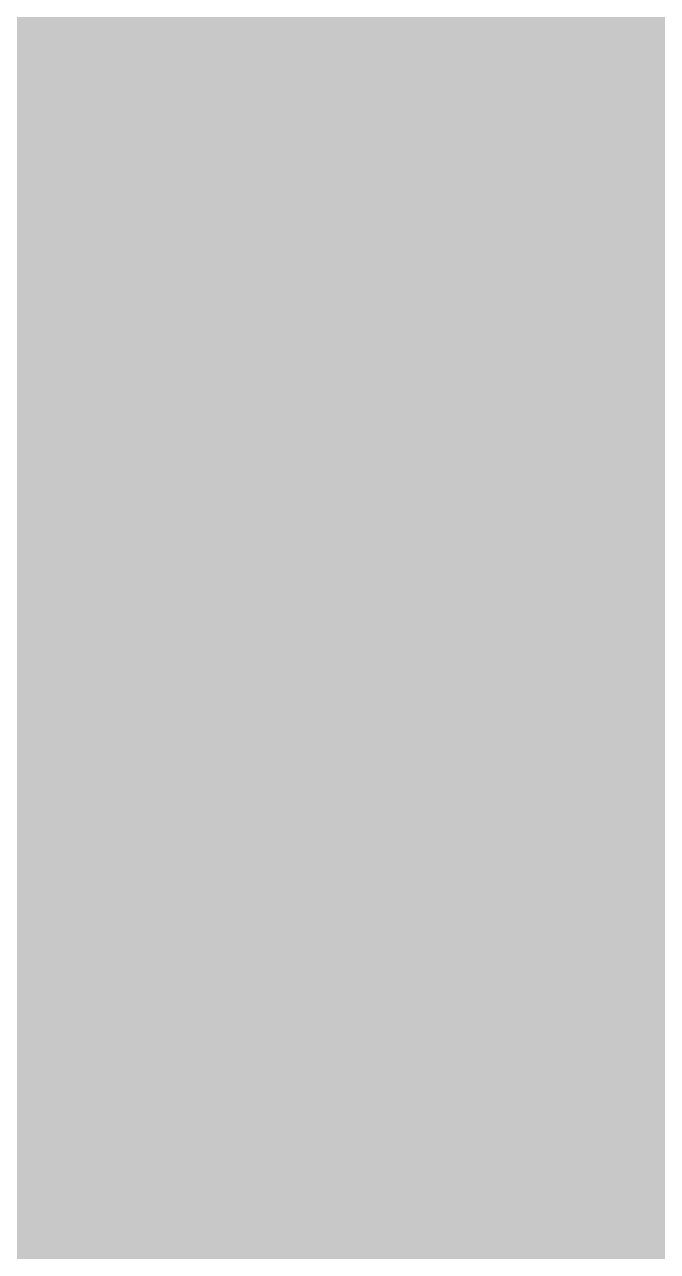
# Model space of a CAD drawing. Header units: inches. Extents: x -4110 to -1807, y 11006 to 12281.
# Drawn here: x -3827.62 to -3825.316, y 11088.19 to 11092.658 of the extents above; entities that cross this region are included whole.
import ezdxf

# ---------------------------------------------------------------- set-up
doc = ezdxf.new("R2010")
doc.units = ezdxf.units.IN
doc.header["$MEASUREMENT"] = 0
doc.layers.add('0-1', color=7, linetype='Continuous', lineweight=5)
doc.layers.add('A-WALL-PATT-1', color=253, linetype='Continuous', lineweight=9)

# ---------------------------------------------------------------- blocks, each defined once
blk = doc.blocks.new('CTR - 1st Phase - Shell_rvt-1-ENLARGED RCP - 1ST FLOOR PLAN - EAST')
at = {"layer": 'A-WALL-PATT-1'}
h = blk.add_hatch(dxfattribs=at)
h.set_pattern_fill('FP_1', color=256, style=0, pattern_type=2)
h.set_pattern_definition([(161.57, (0.32, 0.32), (-2.560496185, -0.000537386), [0, -18.214, 2.022, 0]), (18.43, (-0.32, 0.32), (-2.560496185, 0.000537386), [0, -18.214, 2.022, 0]), (108.43, (0.32, 0.32), (1.27922091, -6.400876726), [6.07, -14.166]), (71.57, (-0.32, 0.32), (1.27922091, 6.400876726), [6.07, -14.166])])
h.paths.add_polyline_path([(-3829.3237, 11084.2894), (-3823.8237, 11084.2894), (-3823.8253, 11144.1533), (-3826.4757, 11144.1533), (-3826.7218, 11144.2552), (-3826.8237, 11144.5013), (-3826.8237, 11151.8053), (-3826.7218, 11152.0513), (-3826.4757, 11152.1533), (-3823.8237, 11152.1533), (-3823.8253, 11164.5894), (-3829.3237, 11164.5894), (-3829.3237, 11144.1533)], flags=0)
h.paths.add_polyline_path([(-3823.8237, 11144.3273), (-3823.8253, 11151.9793), (-3826.4757, 11151.9793), (-3826.5988, 11151.9283), (-3826.6497, 11151.8053), (-3826.6497, 11144.5013), (-3826.5988, 11144.3782), (-3826.4757, 11144.3273), (-3823.8253, 11144.3273)], flags=0)
h.paths.add_polyline_path([(-3823.8253, 11394.9894), (-3823.8237, 11394.9894), (-3823.8253, 11403.1533), (-3826.4757, 11403.1533), (-3826.7218, 11403.2552), (-3826.8237, 11403.5013), (-3826.8237, 11410.8053), (-3826.7218, 11411.0513), (-3826.4559, 11411.1533), (-3823.8237, 11411.1533), (-3823.8253, 11428.7644), (-3829.3237, 11428.7644), (-3829.3237, 11394.9894), (-3825.0362, 11394.9894)], flags=0)
h.paths.add_polyline_path([(-3826.4757, 11403.3273), (-3823.8237, 11403.3273), (-3823.8253, 11410.9793), (-3826.4921, 11410.9725), (-3826.5988, 11410.9283), (-3826.6497, 11410.8053), (-3826.6497, 11403.5013), (-3826.5988, 11403.3782)], flags=0)

msp = doc.modelspace()

# ---------------------------------------------------------------- block references
at = {"layer": '0-1'}
msp.add_blockref('CTR - 1st Phase - Shell_rvt-1-ENLARGED RCP - 1ST FLOOR PLAN - EAST', (0, 0), dxfattribs=at)

doc.saveas('drawing.dxf')
